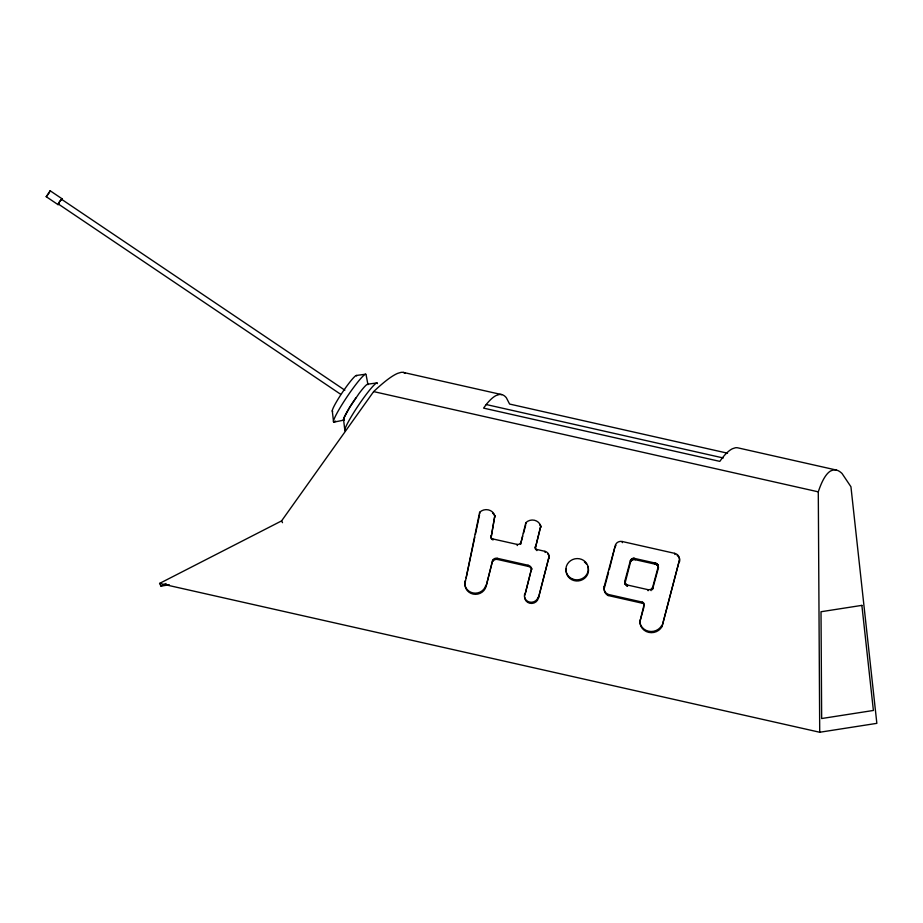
<?xml version="1.0" encoding="UTF-8"?>
<svg xmlns="http://www.w3.org/2000/svg" width="923" height="923" viewBox="0 0 923 923"><rect width="100%" height="100%" fill="white"/><g stroke="black" fill="none" stroke-linecap="round" stroke-linejoin="round"><path stroke-width="1.38" d="M624.767 581.363L625.067 583.982L624.767 581.363L630.397 560.538L632.059 558.68L634.078 558.323L655.561 563.145L657.926 564.888L658.191 566.803L652.561 587.628L650.9 589.485L648.373 589.751L626.902 584.894L624.744 582.344M652.353 588.089L652.573 589.243L658.399 567.968L657.88 565.614L655.768 564.311L634.286 559.476L632.267 559.834L630.605 561.692L624.963 583.509M491.209 538.617A2.515 2.377 -10.3 0 1 491.198 537.013L494.832 515.703A9.126 8.619 -10.3 0 0 479.637 512.277L465.261 582.055A10.718 10.13 -10.3 0 0 473.107 594.077A10.718 10.13 -10.3 0 0 486.04 586.532L492.697 560.215A4.084 3.865 -10.3 0 1 497.255 558.3L528.083 565.245A4.996 4.719 -10.3 0 1 531.625 568.418L525.187 593.927M491.198 537.013L494.832 515.703M466.15 577.844L474.78 537.244M475.38 534.44L479.545 514.838M61.76 199.541L61.979 198.733L50.13 190.749L49.911 191.557M340.506 394.179L58.449 204.087L58.622 203.429M344.856 390.198L61.599 199.31L61.426 199.968M522.718 536.159L520.503 544.362L525.833 522.695A8.895 8.399 -10.3 0 1 540.774 526.064L535.432 547.731A2.654 2.504 -10.3 0 0 535.755 549.681M523.456 533.425L525.672 525.222M535.432 547.731L540.774 526.064M524.599 596.996A6.992 6.611 -10.3 0 0 538.34 598.335L548.873 557.446A5.457 5.157 -10.3 0 0 544.928 551.319L536.678 549.45A2.654 2.504 -10.3 0 1 535.225 546.578M538.34 598.335L548.873 557.446M604.242 586.44L615.064 546.393A5.7 5.388 -10.3 0 1 622.16 541.501L674.701 553.35A6.415 6.057 -10.3 0 1 679.305 560.665L662.01 626.579A11.757 11.111 -10.3 0 1 648.731 632.37A11.757 11.111 -10.3 0 1 639.916 621.606L644.046 604.738A2.434 2.296 -10.3 0 0 642.27 602.108L607.969 594.377A7.465 7.049 -10.3 0 1 604.242 586.44L604.45 587.605L608.557 572.41M609.307 569.653L615.064 546.393M662.01 626.579L679.305 560.665M486.04 586.532L492.697 560.215M524.818 595.277L531.625 568.418M640.285 620.291L643.896 607.207M343.991 417.911L349.748 407.216L359.012 393.567A21.564 2.284 -56 0 1 367.573 384.199L376.884 382.941M58.876 202.945L58.068 204.664L59.199 203.348M49.588 192.157L48.158 194.407M58.611 203.256L60.56 200.291M355.863 397.94L352.678 402.636A21.61 2.284 -56 0 0 343.91 420.115L334.045 422.099M59.026 202.541L59.51 201.779M169.336 584.801L160.971 586.105L159.587 583.417L281.584 520.895L373.642 391.594A339.929 35.985 -56 0 1 397.859 373.296L400.94 372.396A339.929 35.985 -56 0 1 405.243 373.4M60.03 201.145L61.045 199.656M47.627 195.134L46.219 196.68L50.13 190.749M60.849 200.06L61.979 198.733M160.971 586.105L166.059 583.498M819.716 732.251L876.85 723.344L850.937 486.756L842.053 473.511A350.267 50.084 86.8 0 0 833.492 469.922L830.758 470.903A350.267 50.084 86.8 0 0 818.286 491.844L819.716 732.251L159.587 583.417M356.278 375.476L365.589 374.219M403.409 372.431L501.766 394.617M836.296 470.038L737.985 447.874A363.639 48.654 -77.3 0 0 735.331 447.793L732.447 448.74A363.051 48.573 -77.3 0 0 722.547 457.646L719.802 461.373L483.583 408.116L486.329 404.401A363.004 48.573 -77.3 0 1 496.228 395.482L499.112 394.536A363.835 48.677 -77.3 0 1 506.392 397.836L509.6 404.055L727.532 453.193M486.236 404.539L723.286 457.981M373.642 391.594L818.286 491.844M490.99 535.859A2.515 2.377 -10.3 0 0 492.732 538.917L517.053 544.397A3.046 2.884 -10.3 0 0 520.295 543.209M492.905 561.369A4.084 3.865 -10.3 0 1 497.462 559.453L528.302 566.41A4.996 4.719 -10.3 0 1 531.833 569.583M604.288 588.378A7.465 7.049 -10.3 0 0 608.176 595.531L642.489 603.273A2.434 2.296 -10.3 0 1 644.254 605.892L644.046 604.738M46.219 196.68L58.068 204.664M625.252 584.444L625.298 583.705M281.584 520.895L282.507 522.683M367.965 384.683L366.108 374.865A28.809 3.046 -56 0 0 345.721 398.794A28.809 3.046 -56 0 0 335.637 421.119M674.701 553.35L674.909 554.504M658.111 565.337L658.457 567.472M657.926 564.888L658.134 566.041M658.191 566.803L658.399 567.968M657.672 564.461L657.88 565.614M657.349 564.08L657.557 565.234M656.968 563.745L657.176 564.911M656.53 563.48L656.738 564.634M656.068 563.284L656.276 564.438M655.561 563.145L655.768 564.311M655.053 563.099L655.261 564.253M652.561 587.628L652.769 588.782M652.088 588.516L652.296 589.67M650.9 589.485L651.119 590.639M647.888 589.578L648.096 590.732M635.07 558.588L635.289 559.742M634.586 558.415L634.805 559.58M642.27 602.108L642.489 603.273M634.078 558.323L634.286 559.476M633.559 558.3L633.766 559.453M633.04 558.357L633.247 559.511M632.543 558.484L632.751 559.638M632.059 558.68L632.267 559.834M631.62 558.946L631.828 560.111M631.217 559.28L631.424 560.434M630.882 559.661L631.09 560.815M630.605 560.076L630.813 561.242M630.397 560.538L630.605 561.692M622.16 541.501L622.367 542.655M627.398 585.02L627.605 586.174M626.902 584.894L627.109 586.047M626.429 584.686L626.636 585.84M625.621 584.086L625.829 585.251M607.969 594.377L608.176 595.531M544.928 551.319L545.147 552.473M536.678 549.45L536.886 550.616M525.833 522.695L526.041 523.849M528.083 565.245L528.302 566.41M517.053 544.397L517.261 545.551M497.255 558.3L497.462 559.453M492.732 538.917L492.94 540.07M479.637 512.277L479.845 513.43M343.564 419.55L344.81 430.176M332.28 410.827L333.515 421.453M332.672 411.312A21.564 2.284 -56 0 1 342.987 391.525A21.564 2.284 -56 0 1 356.67 375.961M343.956 420.034A21.564 2.284 -56 0 1 344.014 417.877M538.132 597.169A6.992 6.611 -10.3 0 1 529.629 602.096A6.992 6.611 -10.3 0 1 524.61 594.124M485.821 585.378A10.718 10.13 -10.3 0 1 472.899 592.924A10.718 10.13 -10.3 0 1 465.054 580.89M547.57 553.719A5.457 5.157 -10.3 0 1 549.081 558.6M587.789 566.387A11.226 10.614 -10.3 0 1 578.467 580.913A11.226 10.614 -10.3 0 1 566.249 568.88M584.397 561.992A11.226 10.614 -10.3 0 1 586.405 563.965M661.803 625.425A11.757 11.111 -10.3 0 1 648.523 631.217A11.757 11.111 -10.3 0 1 639.708 620.441M539.655 524.587A8.895 8.399 -10.3 0 1 540.982 527.218M491.763 539.436A2.515 2.377 -10.3 0 1 491.544 539.194M492.64 513.107A9.126 8.619 -10.3 0 1 495.04 516.857M615.653 546.035A5.7 5.388 -10.3 0 1 616.01 545.32M677.17 555.484A6.415 6.057 -10.3 0 1 679.513 561.819M345.329 430.822A28.809 3.046 -56 0 1 359.105 404.389A28.809 3.046 -56 0 1 377.403 383.587M861.874 605.373L821.009 611.741L821.655 718.532L873.389 710.468L861.874 605.373M572.525 578.998A11.226 10.614 -10.3 0 0 588.263 567.91A11.226 10.614 -10.3 0 0 570.541 560.723A11.226 10.614 -10.3 0 0 572.525 578.998"/></g></svg>
